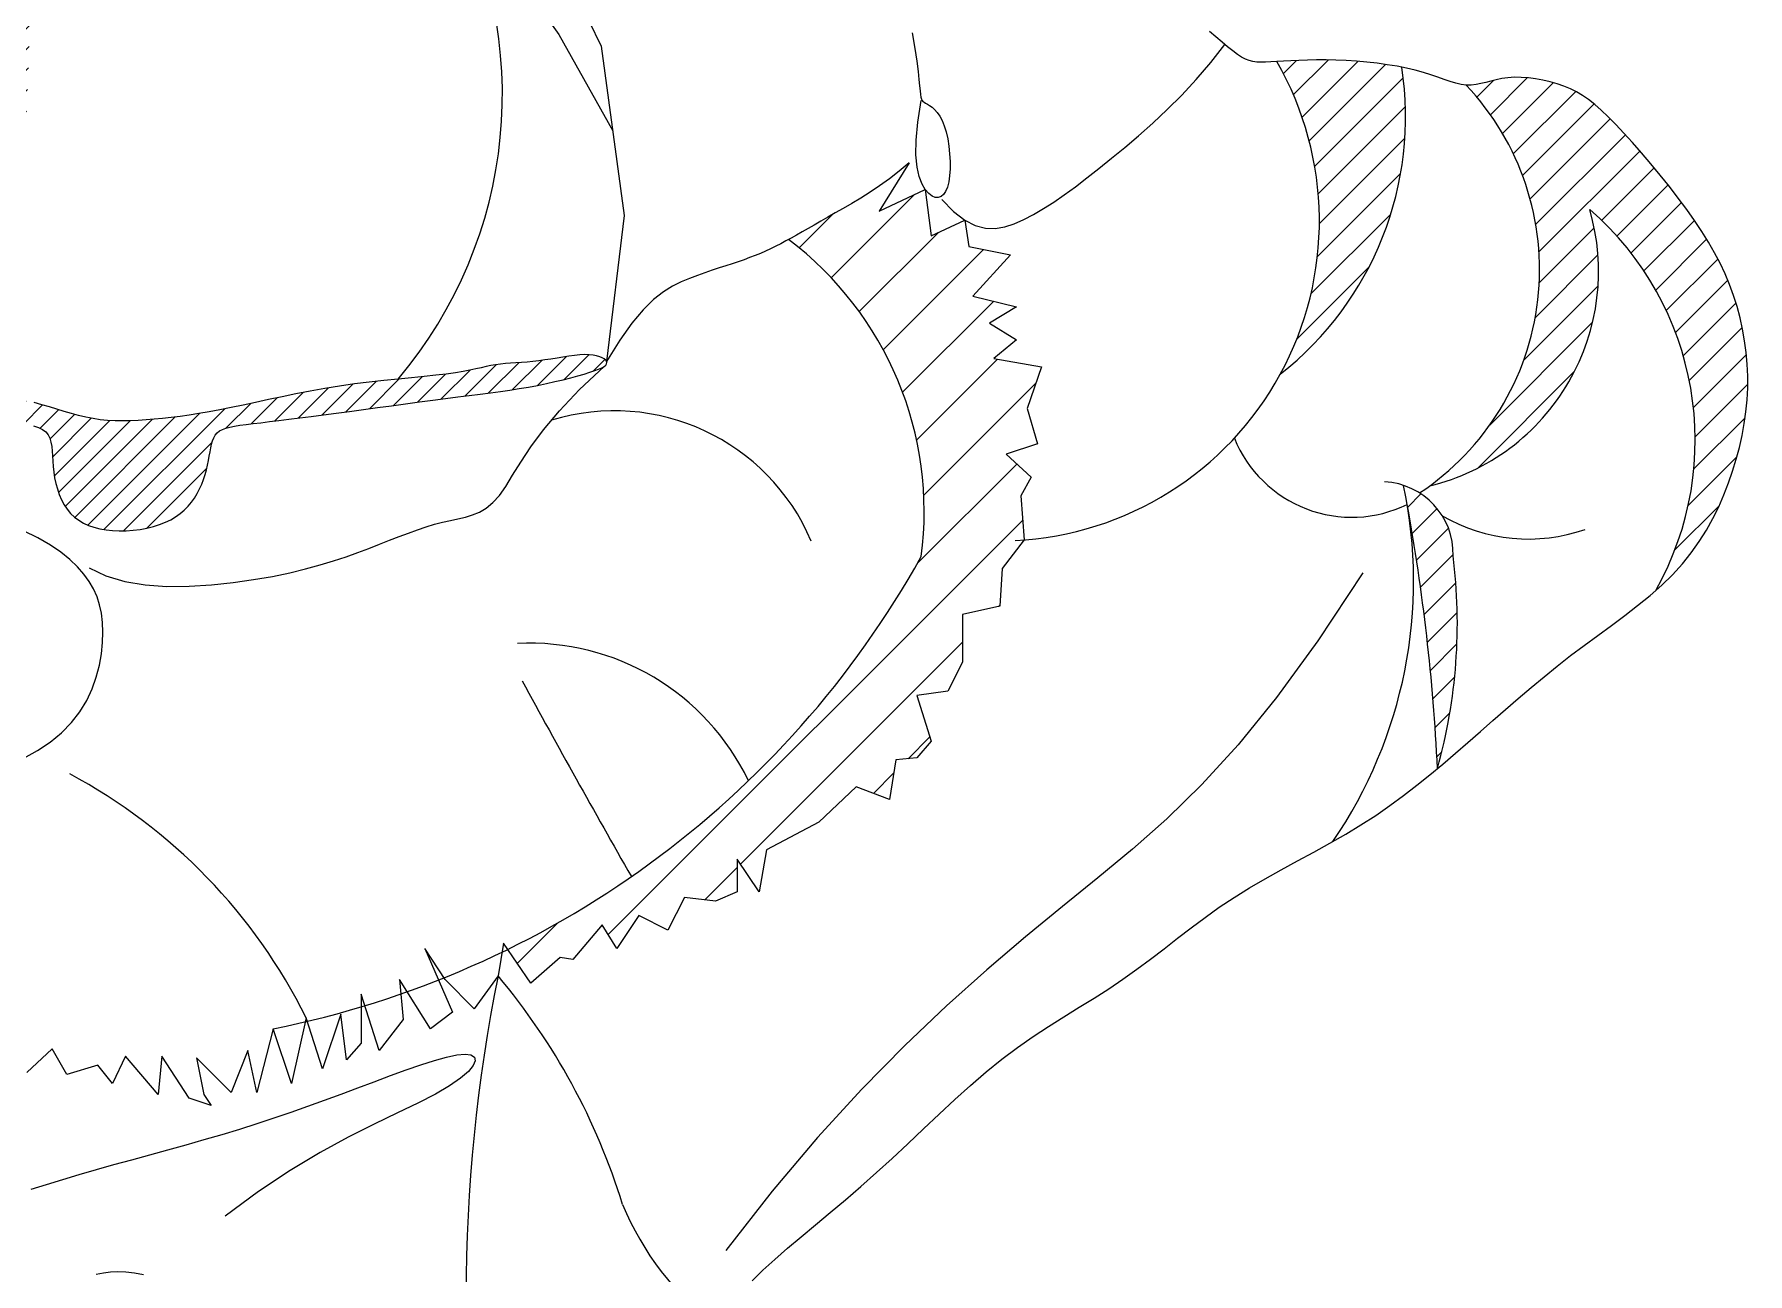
# Model space of a CAD drawing. Header units: inches. Extents: x 4.1 to 46.6, y 13.1 to 37.9.
# Drawn here: x 13.4116 to 13.5582, y 14.5843 to 14.6904 of the extents above; entities that cross this region are included whole.
import ezdxf

# ---------------------------------------------------------------- set-up
doc = ezdxf.new("R2010")
doc.units = ezdxf.units.IN
doc.header["$MEASUREMENT"] = 0
doc.layers.add('02', color=2, linetype='Continuous')
doc.layers.add('8', color=8, linetype='Continuous')
pattern_1 = [(44.99999999999999, (1.53809614157538, 14.83534044480351), (-0.001325825214724776, 0.001325825214724777), [])]

msp = doc.modelspace()

# ---------------------------------------------------------------- hatches: boundary and pattern name
at = {"layer": '8'}
h = msp.add_hatch(dxfattribs=at)
h.set_pattern_fill('ANSI31', color=256, scale=0.01, style=0)
h.set_pattern_definition([(44.99999999999999, (1.53809614157538, 14.83534044480351), (-0.0008838834764831844, 0.0008838834764831844), [])])
h.paths.add_polyline_path([(13.40976425403963, 14.66802096424093), (13.40996656943346, 14.66971923171244), (13.41015149726766, 14.67149405469994), (13.41031968201744, 14.6733525097998), (13.41047176722671, 14.6753016735793), (13.41060871937546, 14.67734594207016), (13.41073279179867, 14.67947898927835), (13.4108465607674, 14.68169180865974), (13.41095260208706, 14.68397539367018), (13.41105349179591, 14.68632073780921), (13.41115180546652, 14.68871883450359), (13.41125011936995, 14.69116067723829), (13.41135100884597, 14.69363725948373), (13.41145329390886, 14.69613346310965), (13.41154076745036, 14.69860972372866), (13.41159346610542, 14.70102036530901), (13.41159142697464, 14.70331971186264), (13.41151468622732, 14.70546208740146), (13.41134328119691, 14.7074018159083), (13.41105724828552, 14.70909322139508), (13.4106366241281, 14.71049062784462), (13.40700975693065, 14.71312568169836), (13.4080907232524, 14.71066496764709), (13.40888801849681, 14.7084474302292), (13.40944253494266, 14.7064383299194), (13.40979516510154, 14.70460292719239), (13.40998680171791, 14.70290648250833), (13.41005833660486, 14.70131425632738), (13.41005066273968, 14.69979150912426), (13.4100046721683, 14.69830350137366), (13.40995374442312, 14.69681806683824), (13.40990120665404, 14.6953133325342), (13.40984287303175, 14.6937699987366), (13.40977455772693, 14.69216876576414), (13.40969207491028, 14.69049033392097), (13.40959123898531, 14.68871540351123), (13.40946786388989, 14.68682467483908), (13.40931776379469, 14.68479884819411), (13.40913852401312, 14.68263052539718), (13.40893481326523, 14.6803599141322), (13.40871307118098, 14.67803912364346), (13.40847973762314, 14.67572026314614), (13.40824125222164, 14.6734554418554), (13.40800405483927, 14.67129676897187), (13.40777458533879, 14.66929635372529), (13.40755928311731, 14.66750630533082), (13.40736276334385, 14.66596393654348), (13.40718234311092, 14.66464737439404), (13.40701351435158, 14.66351994940945), (13.40685176923174, 14.66254499216032), (13.40669260015014, 14.66168583320271), (13.40653149903986, 14.66090580307813), (13.40636395806681, 14.66016823235717), (13.40618546962972, 14.6594364515959), (13.40599292124855, 14.65868161843267), (13.40592973706546, 14.65844161538283), (13.40594564056258, 14.65814249602139), (13.40584994879785, 14.65782058331118), (13.40571222947213, 14.65762230763088), (13.40557691319148, 14.65712048633307), (13.4053611816303, 14.65633477372925), (13.40514544983628, 14.65555935430624), (13.40493358209963, 14.65480452123032), (13.40472944201204, 14.65408056766777), (13.40453689339805, 14.65339778681394), (13.40435990764993, 14.65276464906222), (13.40420288503404, 14.65218233385989), (13.40407033338445, 14.65165019786676), (13.4039667607681, 14.65116759781543), (13.40389667501907, 14.65073389033663), (13.40386458350579, 14.65034843216293), (13.40387499476086, 14.65001057995417), (13.40393241591985, 14.64971969039928), (13.40403888681206, 14.64947533460967), (13.40418657198782, 14.64927794148847), (13.40436516799267, 14.64912815434676), (13.40456437113929, 14.6490266164665), (13.40477387797321, 14.64897397120243), (13.40498338480714, 14.64897086185104), (13.40518258795376, 14.64901793172342), (13.4053611839586, 14.64911582414519), (13.40551208894934, 14.64926646906409), (13.40564109854634, 14.64947694307651), (13.40575722865063, 14.64975560937186), (13.40586949493039, 14.65011083118319), (13.40598691282096, 14.65055097172902), (13.40611849845621, 14.65108439424242), (13.40627326703864, 14.65171946191279), (13.40646023423645, 14.65246453797321), (13.40668562547538, 14.65332498348019), (13.4069445033488, 14.65429415071143), (13.40722914044048, 14.65536238984081), (13.4075318086357, 14.65652005096948), (13.40768829457696, 14.65713876761314), (13.40782536756481, 14.65794992258182), (13.40795494224179, 14.65821396949926), (13.40816032820615, 14.65906503984755), (13.40847072405043, 14.66043306784289), (13.408768240402, 14.66185191840217), (13.409046544733, 14.66331472940968), (13.40930488569896, 14.6648257896641), (13.40954390754226, 14.66639217576179)])
h.paths.add_polyline_path([(13.39167661759305, 14.66292460120625), (13.39039977154928, 14.6632271979079), (13.38912253621268, 14.66354199061337), (13.38784504126991, 14.6638700605736), (13.38656741640764, 14.66421248903956), (13.38528858944076, 14.66457055233062), (13.38400267860155, 14.66494630702531), (13.38270260048333, 14.66534200474146), (13.38138127098094, 14.66575989709694), (13.38003160668771, 14.66620223573867), (13.37864652373131, 14.66667127229906), (13.37721893847223, 14.66716925836684), (13.37574176703814, 14.66769844561808), (13.37418452817249, 14.66826612502794), (13.37242314921926, 14.66889974511745), (13.37031015967253, 14.66963179376492), (13.36769808949205, 14.67049475883417), (13.36443946817192, 14.67152112823263), (13.3603868256719, 14.67274338983865), (13.35539269125323, 14.67419403153056), (13.34930959510851, 14.67590554118673), (13.34956487807679, 14.67469502006591), (13.34983722613427, 14.6737559816875), (13.35012824907201, 14.6730511132237), (13.35028390334222, 14.67279710757888), (13.35050213154639, 14.67247766118547), (13.35077276061523, 14.6721946349326), (13.35112946880284, 14.67196839949341), (13.35151129219915, 14.67182708278873), (13.35191984059523, 14.67173337203443), (13.35235661668005, 14.6716555298963), (13.35282269380289, 14.67158412095617), (13.35331903774525, 14.67151528530397), (13.35384661452147, 14.67144516298598), (13.3544063901459, 14.67136989407757), (13.3549993301672, 14.67128561863959), (13.35562640129822, 14.67118847674741), (13.35628856862198, 14.67107460846185), (13.35698567171815, 14.67094122604343), (13.35771304140101, 14.67078983059494), (13.35846488228302, 14.67062299538978), (13.35923539827812, 14.67044329371587), (13.36001879376593, 14.67025329884658), (13.36080927289325, 14.67005558409895), (13.36160104003969, 14.66985272271726), (13.36238829935203, 14.66964728801853), (13.36316675789888, 14.66944131718359), (13.3639381325734, 14.66923470297937), (13.36470564342338, 14.66902680210936), (13.36547251049663, 14.66881697124794), (13.36624195337529, 14.66860456708404), (13.36701719210717, 14.66838894630658), (13.3678014462744, 14.66816946560451), (13.36859793615761, 14.6679454816522), (13.36940773510608, 14.66771688723114), (13.3702233294421, 14.66748571955126), (13.37103506018641, 14.66725455188592), (13.37183326719563, 14.66702595753762), (13.37260829125765, 14.66680250979428), (13.37335047269474, 14.66658678194384), (13.37405015159632, 14.66638134727421), (13.37469766851748, 14.66618877908789), (13.37528636915843, 14.66601079289561), (13.37582161979984, 14.66584567317208), (13.37631179233315, 14.66569084661481), (13.37676525795135, 14.66554373995044), (13.37719038901153, 14.66540177986193), (13.37759555647384, 14.66526239306134), (13.37798913269538, 14.66512300624621), (13.37837948886911, 14.66498104612859), (13.37877349419753, 14.66483426106155), (13.37917200736004, 14.66468168607847), (13.37957438411425, 14.66452267785374), (13.37997998091626, 14.66435659306174), (13.38038815375651, 14.6641827883914), (13.38079825839262, 14.6640006205171), (13.38120965104784, 14.66380944612778), (13.38162168747979, 14.66360862188325), (13.38203243612546, 14.6633970755984), (13.3824348131125, 14.66317201951918), (13.38282044654946, 14.6629302370466), (13.38318096524338, 14.66266851153799), (13.38350799706998, 14.66238362637981), (13.38379317060347, 14.66207236495851), (13.38402811395238, 14.66173151063143), (13.38420445569093, 14.66135784679958), (13.38431758065011, 14.66094933626758), (13.3843778996193, 14.66050865954188), (13.38439958011034, 14.66003967654709), (13.38439678940225, 14.65954624726604), (13.38438369523968, 14.65903223159424), (13.38437446490164, 14.65850148951452), (13.38438326589997, 14.6579578809224), (13.3844242657465, 14.65740526581525), (13.38450937768678, 14.65684804019569), (13.38464149999666, 14.65629274452388), (13.38482127622004, 14.65574645539622), (13.38504935083213, 14.65521624935085), (13.38532636737685, 14.6547092029405), (13.38565297009657, 14.65423239274699), (13.38602980276804, 14.65379289533761), (13.3864575094008, 14.65339778726505), (13.38693501687843, 14.65305264400834), (13.38745438264917, 14.65275703666433), (13.38800594726811, 14.65250903528525), (13.38858005105752, 14.65230670989425), (13.3891670341068, 14.65214813052902), (13.3897572372039, 14.65203136721269), (13.39034100067104, 14.65195448996841), (13.3909086648305, 14.65191556881931), (13.39145239446546, 14.65191342436177), (13.39197165313411, 14.65194987932503), (13.39246772862273, 14.65202750702614), (13.39294190918329, 14.65214888075301), (13.39339548236924, 14.65231657379357), (13.39382973619971, 14.65253315943577), (13.3942459586938, 14.65280121101117), (13.39464543787065, 14.65312330177861), (13.39502924707952, 14.65349943175264), (13.3953976005246, 14.65391930776699), (13.39575049867156, 14.65437006330925), (13.39608794152039, 14.65483883191067), (13.39640992860544, 14.6553127471025), (13.39671646062519, 14.65577894240144), (13.39700753734681, 14.65622455130964), (13.39728315853748, 14.65663670735833), (13.39754375353689, 14.65700490292969), (13.39779146927643, 14.65732806580948), (13.39802888156149, 14.65760748266351), (13.39825856619748, 14.65784444014301), (13.39848309898983, 14.65804022491378), (13.39870505574393, 14.6581961236125), (13.39903667829233, 14.65837137870134), (13.39938150862466, 14.6584375148714), (13.39962087179768, 14.65844775047029), (13.39987388280454, 14.65842627257101), (13.40014478964034, 14.65837523747635), (13.40043784030016, 14.65829680146001), (13.40075728324476, 14.65819312082479), (13.40110736600357, 14.65806635185894), (13.40149233703735, 14.6579186508798), (13.40191391254078, 14.65775398748977), (13.40236368220533, 14.65758358456245), (13.40283070392209, 14.65742047831467), (13.40330403558212, 14.65727770493416), (13.40377273554216, 14.65716830062323), (13.40422586146045, 14.65710530158416), (13.40465247146088, 14.65710174403378), (13.40504162343453, 14.65717066415985), (13.40538145093481, 14.65732057707377), (13.4056563892332, 14.65754191355248), (13.40571222947213, 14.65762230763088), (13.40578878092813, 14.65790619896601), (13.40592973706546, 14.65844161538283), (13.40592697499554, 14.65849356139828), (13.40577746326338, 14.65885968911337), (13.40548061583425, 14.6592267888673), (13.40501994340914, 14.65958077036069), (13.40438543962549, 14.65991059995307), (13.40359303126345, 14.66021747078506), (13.40266512757401, 14.66050563259799), (13.40162413804094, 14.66077933520595), (13.40049247214804, 14.66104282839391), (13.39929253914627, 14.66130036194685), (13.39804674898508, 14.6615561856352), (13.3967775106826, 14.66181454927304), (13.39550352053951, 14.66207917452724), (13.39422862189124, 14.66235167078142), (13.39295294419165, 14.66263311924289)])
h.paths.add_polyline_path([(13.41851476304467, 14.6573375387425), (13.41787827624242, 14.65737262895439), (13.41724979276071, 14.65743436996584), (13.4166279787128, 14.65752542685826), (13.41601123664762, 14.65764702471373), (13.41539691392566, 14.65779462864615), (13.41478209434311, 14.65796226377009), (13.41416386216181, 14.65814395520013), (13.41353930094513, 14.65833372807996), (13.41290549472208, 14.65852560750958), (13.41225952728885, 14.65871361860357), (13.41159848244163, 14.65889178649107), (13.4109238796332, 14.65905002101957), (13.41025497908007, 14.65916177093917), (13.40961547688815, 14.65919636968923), (13.40902906869772, 14.65912315076733), (13.4085194506147, 14.65891144762739), (13.40811031827937, 14.65853059375243), (13.40795494224179, 14.65821396949926), (13.40784478051822, 14.65775748425679), (13.40768829457696, 14.65713876761314), (13.40870773027885, 14.65714524529634), (13.40959208136658, 14.65712866635753), (13.41035073650303, 14.65708623298727), (13.41099308504957, 14.6570151474198), (13.41152851590189, 14.65691261184569), (13.41196641749005, 14.6567758284555), (13.41231617917541, 14.65660199946891), (13.41258718938801, 14.65638832709104), (13.4127891625208, 14.65613303504236), (13.41293311146322, 14.65583843314838), (13.4130303741363, 14.65550785272083), (13.41309228869389, 14.65514462510058), (13.41313019328985, 14.65475208162846), (13.41315542584519, 14.65433355364533), (13.41317932451378, 14.65389237246294), (13.41321322721663, 14.65343186942212), (13.41326691610041, 14.65295598662218), (13.41334394788603, 14.65247110913791), (13.41344632375288, 14.65198423281712), (13.41357604394901, 14.6515023534785), (13.41373510988663, 14.65103246698439), (13.41392552227947, 14.65058156918261), (13.41414928184125, 14.65015665587729), (13.41440838951851, 14.64976472293077), (13.41470434567194, 14.64941148917299), (13.41503665041412, 14.64909756531873), (13.4154043032718, 14.64882228510854), (13.41580630353886, 14.64858498223933), (13.41624165120768, 14.64838499045166), (13.41670934557217, 14.648221643457), (13.41720838639188, 14.64809427496678), (13.41773777296069, 14.64800221870704), (13.41829528244446, 14.64794480840377), (13.41887380070287, 14.64792137781209), (13.41946499076906, 14.647931260658), (13.420060515909, 14.64797379068208), (13.42065203938867, 14.64804830165398), (13.42123122447404, 14.64815412729971), (13.42178973443109, 14.64829060137439), (13.42231923229295, 14.64845705761858), (13.42281293733279, 14.64865271874172), (13.42327029424953, 14.6488763632124), (13.42369230305079, 14.64912665849718), (13.42407996420982, 14.64940227203354), (13.42443427819993, 14.6497018712735), (13.42475624549436, 14.65002412365451), (13.42504686633359, 14.65036769661404), (13.42530714119087, 14.65073125760413), (13.4255382370134, 14.651112974364), (13.42574198850664, 14.65150901586916), (13.42592039568584, 14.65191505138231), (13.42607546019602, 14.65232675016617), (13.42620918228525, 14.65273978149802), (13.42632356313291, 14.65314981462601), (13.42642060345273, 14.65355251882741), (13.42650230395842, 14.65394356336495), (13.42657144394937, 14.65431895065288), (13.42663391450654, 14.65467601558069), (13.42669638506371, 14.65501242618942), (13.42676552528749, 14.65532585052009), (13.42684800414602, 14.65561395662829), (13.42695049130592, 14.65587441252595), (13.42707965643379, 14.65610488628321), (13.42724216849777, 14.65630304591199), (13.42744425245795, 14.65646783648575), (13.42769035491395, 14.65660331113489), (13.42798447706039, 14.65671480006589), (13.42833062079038, 14.65680763342701), (13.42873278776418, 14.65688714138108), (13.42919497987489, 14.65695865410547), (13.42972119831714, 14.65702750177755), (13.43031544521685, 14.65709901456015), (13.43098061046797, 14.65717768978087), (13.43171513806331, 14.65726469342647), (13.4325163597637, 14.6573603585903), (13.43338160826127, 14.65746501843845), (13.43430821554969, 14.65757900609336), (13.43529351385544, 14.65770265466293), (13.43633483540501, 14.6578362972987), (13.43742951242487, 14.65798026712313), (13.43857293207432, 14.65813434204486), (13.43975269984688, 14.65829607907384), (13.44095447686735, 14.65846247996254), (13.44216392379488, 14.65863054652167), (13.44336670128862, 14.65879728051826), (13.44454847000773, 14.65895968371936), (13.44569489084418, 14.65911475793567), (13.44679162422429, 14.65925950493423), (13.44782788799378, 14.65939198140862), (13.44880712827901, 14.65951446381681), (13.44973634769443, 14.65963028349964), (13.45062254932012, 14.65974277181252), (13.45147273600335, 14.6598552601254), (13.45229391059141, 14.65997107980823), (13.45309307616438, 14.66009356220187), (13.45387723556954, 14.66022603869081), (13.45465081840987, 14.66037076259548), (13.45540796247545, 14.66052567519822), (13.45614023231204, 14.66068763974639), (13.45683919223259, 14.66085351951645), (13.45749640701573, 14.66102017775578), (13.45810344097438, 14.66118447771172), (13.45865185842152, 14.66134328264619), (13.45913322436857, 14.66149345582111), (13.45954105844024, 14.66163267461983), (13.45987670243952, 14.66176187302793), (13.46014345394681, 14.66188279913789), (13.4603446103097, 14.66199720105672), (13.4604834684101, 14.66210682689146), (13.46056332606125, 14.66221342473458), (13.46058748037788, 14.66231874270764), (13.46055922894041, 14.66242452891769), (13.46048154755729, 14.66253156008773), (13.46035612890731, 14.66263672756489), (13.46018434413011, 14.66273595129772), (13.4599675645982, 14.66282515123479), (13.45970716145123, 14.66290024735375), (13.4594045060617, 14.66295715961772), (13.45906096956926, 14.66299180797526), (13.45867792357924, 14.66300011238949), (13.4582575271302, 14.66297963980927), (13.45780509365025, 14.66293454503924), (13.45732672423358, 14.66287062989889), (13.45682851974155, 14.66279369617863), (13.456316581734, 14.66270954568339), (13.45579701130512, 14.66262398023267), (13.45527590978193, 14.66254280160232), (13.45475937802578, 14.66247181161183), (13.45425261188532, 14.66241517881739), (13.45375718389872, 14.66237053883836), (13.45327376089293, 14.66233389407447), (13.45280300992775, 14.66230124691086), (13.45234559806298, 14.66226859971815), (13.45190219189274, 14.66223195488149), (13.45147345847684, 14.66218731480061), (13.45106006464223, 14.66213068186065), (13.45065967626172, 14.66205916888888), (13.45025795399445, 14.66197433051005), (13.44983755731258, 14.66187883183469), (13.44938114568825, 14.66177533790054), (13.44887137836079, 14.66166651381812), (13.44829091503519, 14.66155502463974), (13.44762241495076, 14.66144353547591), (13.44684853757965, 14.6613347113935), (13.44595766746673, 14.66123010701725), (13.44496108642082, 14.66112683517443), (13.44387580178912, 14.66102089827931), (13.442718820686, 14.66090829870248), (13.44150715045865, 14.66078503881457), (13.44025779775578, 14.66064712101528), (13.43898776969175, 14.66049054770432), (13.43771407361376, 14.66031132123775), (13.43645177133615, 14.66010716521581), (13.43520814347315, 14.65988268799723), (13.43398852557178, 14.65964421912671), (13.43279825317907, 14.6593980881635), (13.43164266207489, 14.65915062466687), (13.43052708757344, 14.65890815818151), (13.42945686522174, 14.65867701826668), (13.42843733056682, 14.65846353445253), (13.42747209620896, 14.65827270379399), (13.42655788319419, 14.65810419313951), (13.42568968915614, 14.65795633681867), (13.4248625121941, 14.65782746916105), (13.4240713501745, 14.65771592451077), (13.42331120096381, 14.65762003718286), (13.4225770626613, 14.65753814150688), (13.42186393290061, 14.65746857182697), (13.42116742119427, 14.6574103842477), (13.42048558224226, 14.65736552207548), (13.41981708215783, 14.65733665037718), (13.41916058705422, 14.6573264342342)])
h = msp.add_hatch(dxfattribs=at)
h.set_pattern_fill('ANSI31', color=256, scale=0.015, style=0)
h.set_pattern_definition(pattern_1)
h.paths.add_polyline_path([(13.51818555224921, 14.66132142270093, 0.2705934867543279), (13.5285799357039, 14.68760037128689), (13.52817939412083, 14.68767899073012), (13.52733979843791, 14.68781615660285), (13.52647257460515, 14.6879332494764), (13.525588606291, 14.68803026930712), (13.52469877739671, 14.68810721610956), (13.52381397182356, 14.68816408985461), (13.52294507370564, 14.68820089051318), (13.52210198998685, 14.68821817568554), (13.52129072071287, 14.68821873325672), (13.52051628943767, 14.6882059087848), (13.51978371924955, 14.68818304776963), (13.51909803346965, 14.68815349571108), (13.51846425588477, 14.68812059815267), (13.51788740911755, 14.68808770059426, -0.2610964539663646)])
h = msp.add_hatch(dxfattribs=at)
h.set_pattern_fill('ANSI31', color=256, scale=0.015, style=0)
h.set_pattern_definition(pattern_1)
h.paths.add_polyline_path([(13.47108585437994, 14.5765796529204), (13.47064094668488, 14.57675092983576), (13.47025010296377, 14.57695612097908), (13.46992539967644, 14.57720145822262), (13.46967772095698, 14.57749363255155), (13.46951795093949, 14.57783933496561), (13.46945697305958, 14.5782452564645), (13.46950567145134, 14.57871808803342), (13.46967255817029, 14.57926242973648), (13.46995665579337, 14.57987451790999, -0.02762192384500177), (13.46786939217012, 14.58163062959378, 0.3215565137858085), (13.45234931404005, 14.53818811789555, -0.1767596069113847)])
h.paths.add_polyline_path([(13.53163418270881, 14.62759004180137, 0.09913499089529595), (13.53297231280479, 14.64578705766056, 0.331359966506981), (13.5287323007756, 14.65180804550349, -0.01052489974616265), (13.52904175924371, 14.65017513803199, -0.03299922652451448)])
h.paths.add_polyline_path([(13.54465808746639, 14.67542318362851, -0.3563317122230959), (13.55031166951406, 14.6428292057872), (13.55081121254946, 14.64326753684603), (13.5517366233212, 14.6441651083342), (13.55257817222039, 14.64508791051506), (13.55333851025674, 14.64603413122407), (13.5540234982432, 14.64700042496137), (13.55463899652707, 14.64798344622708), (13.55519086592133, 14.64897984950679), (13.5556849670061, 14.64998628930065), (13.55612716036151, 14.65099942009423), (13.55652330610204, 14.65201589640222), (13.55687814931619, 14.65303293029595), (13.55719196823659, 14.65404996418969), (13.55746392630274, 14.65506699808342), (13.55769318578999, 14.6560840319626), (13.55787890967216, 14.65710106585633), (13.55802026092309, 14.65811809975006), (13.55811640205096, 14.65913513364379), (13.55816649579677, 14.66015216752297), (13.55816998406547, 14.66116878322376), (13.55812742518495, 14.66218288979602), (13.55803965618136, 14.6631919781112), (13.55790751431371, 14.66419353902623), (13.55773183684099, 14.66518506341257), (13.55751346102218, 14.66616404215623), (13.55725322411629, 14.66712796609957), (13.55695196338232, 14.66807432612862), (13.55661009721692, 14.6690020070719), (13.55622636996443, 14.66991546961529), (13.55579910710688, 14.6708205683581), (13.55532663412626, 14.67172315797237), (13.55480727673742, 14.6726290930865), (13.5542393606552, 14.6735442283289), (13.55362121089595, 14.67447441832795), (13.55295115340735, 14.67542551772661), (13.55223016468111, 14.67639989626062), (13.55146982664476, 14.67738598406598), (13.55068437200273, 14.67836872635693), (13.54988803322661, 14.67933306839135), (13.54909504348646, 14.68026395536893), (13.54831963525388, 14.68114633253302), (13.54757604169893, 14.68196514509785), (13.54687849529321, 14.68270533832132), (13.54623690321344, 14.68335576050325), (13.54564387005988, 14.68392087231499), (13.54508767490509, 14.68440903751346), (13.54455659635599, 14.68482861984106), (13.54403891325231, 14.68518798308381), (13.54352290489945, 14.685495490955), (13.54299684967148, 14.6857595072552), (13.54244902664098, 14.68598839571226), (13.54187120314921, 14.68618884734045), (13.54126910007793, 14.68636086215432), (13.54065192727606, 14.68650276738211), (13.54002889366123, 14.68661289029572), (13.53940920908238, 14.68668955813795), (13.53880208268995, 14.68673109816612), (13.5382167243329, 14.6867358376376), (13.53766234292883, 14.68670210380973), (13.53714549708414, 14.68663059364647), (13.53666214020225, 14.68653148306933), (13.53620557444404, 14.68641731772098), (13.53576910197037, 14.68630064322955), (13.53534602494213, 14.6861940052377), (13.53492964598584, 14.68610994940267), (13.53451326702955, 14.68606102133802), (13.53409019000131, 14.686059766701, -0.4512202891333476), (13.53097285404104, 14.65176951329798, 0.4275342604392897)])
h = msp.add_hatch(dxfattribs=at)
h.set_pattern_fill('ANSI31', color=256, scale=0.03, style=0)
h.set_pattern_definition([(44.99999999999999, (1.53809614157538, 14.83534044480351), (-0.002651650429449553, 0.002651650429449554), [])])
h.paths.add_polyline_path([(13.4874674855196, 14.64571440754392, -0.1528024465470869), (13.45210707075196, 14.61210658769872), (13.45408245180036, 14.60921229166437), (13.45658262613463, 14.61139773291237), (13.45767645239133, 14.61124162977379), (13.46017663161504, 14.61420758399348), (13.46142671866576, 14.61217824589861), (13.46330184935826, 14.61498809970093), (13.46580202858198, 14.61373927729895), (13.46720837665956, 14.61654912838006), (13.46986481178786, 14.61623692482411), (13.47173994248035, 14.61701743781035), (13.47173994248035, 14.61982729161267), (13.47361507806229, 14.61701743781035), (13.47424012147124, 14.62060780732012), (13.47871042186628, 14.62297781823603), (13.48191646327498, 14.62600268480768), (13.48476627938683, 14.62493508612264), (13.48530061709928, 14.62831581710364), (13.48708175266395, 14.62849375202953), (13.48832854585956, 14.62991721784514), (13.48708175266395, 14.63383174817594), (13.48975345636021, 14.63418761530651), (13.49100024932298, 14.63667868252836), (13.49100024932298, 14.64077114778505), (13.49420629049885, 14.64148287933952), (13.49438440314728, 14.64468568082251), (13.49628106462072, 14.64714366605498), (13.49598742140691, 14.65091334344928), (13.49687798930566, 14.65251474419077), (13.49474062844413, 14.65447200935617), (13.49741233190755, 14.65536167583653), (13.4965217640088, 14.65838654239363), (13.49776855720441, 14.66194520831508), (13.49367194789696, 14.662656939855), (13.49563119634288, 14.66425834059649), (13.49331572283293, 14.66568180642665), (13.49563119634288, 14.66710527224226), (13.49189081722173, 14.66799493872262), (13.49509685374099, 14.67155360462951), (13.49153458703543, 14.67226533890519), (13.49119467455196, 14.6745157055457), (13.48832854585956, 14.673155005371), (13.48782179694857, 14.67712976027272), (13.48387571148808, 14.67529020274108), (13.48644876973006, 14.67942905407566), (13.48559525869089, 14.678704845971), (13.48474768180634, 14.67804584636636), (13.48391197276536, 14.67744612721893), (13.48309406548972, 14.67689976047135), (13.48229989436689, 14.67640081805169), (13.48153539331864, 14.67594337191716), (13.48080649649958, 14.67552149401039), (13.48011913783151, 14.67512925625946), (13.47947743841681, 14.67476147163419), (13.47887826621766, 14.67441591708215), (13.47831667614403, 14.67409111063629), (13.47778772333871, 14.67378557024225), (13.47728646271165, 14.67349781390388), (13.47680794917281, 14.67322635962504), (13.47634723763215, 14.67296972536591), (13.47612331043231, 14.67284807724812, -0.2705773854524307)])

# ---------------------------------------------------------------- linework, layer by layer
at = {"layer": '02'}
for points in [[(13.42019836841385, 14.72267775069216), (13.42448466507952, 14.71806640817252), (13.42943039400737, 14.71641949797507), (13.43899213340367, 14.71345506291712), (13.44657558602515, 14.7081849552242), (13.45481846601936, 14.70027979232421), (13.46009390851717, 14.68941019436628), (13.46207220018144, 14.67491739616256), (13.46055922894041, 14.66242452891769)], [(13.34930959510851, 14.67590554118673), (13.34897988130572, 14.68315193892798), (13.35227703237209, 14.69237462942423), (13.3552444698685, 14.69764473711715), (13.35557418343845, 14.70423237242088), (13.36117934439565, 14.71114939028215), (13.3657953548641, 14.71477259051338), (13.37205994342688, 14.71806640817252), (13.38195140128258, 14.7183957880234), (13.39250229116763, 14.71477259051338), (13.40074517116184, 14.71444320794129), (13.40338288996603, 14.71576073553755), (13.4106366241281, 14.71049062784462), (13.41723093091744, 14.71213753530632), (13.42151722781594, 14.71147877286879), (13.4251440973417, 14.71378444550377), (13.42976010781015, 14.71378444550377), (13.44064071126516, 14.70851433508964), (13.44690529982793, 14.7035736099688), (13.45086188292365, 14.69830350227588), (13.45646704388085, 14.69039833937589), (13.4610830543493, 14.68216379527169)], [(13.47301810238744, 14.58374624368028), (13.4739351410349, 14.58464186343648), (13.47494455314475, 14.5855656412505), (13.47603601314361, 14.58651869225017), (13.47719779963839, 14.58750352559312), (13.47841819193448, 14.5885226503788), (13.47968546887162, 14.58957857575027), (13.48098790905672, 14.59067381083608), (13.48231379132952, 14.59181086475022), (13.48365139476257, 14.59299224663576), (13.48499095187756, 14.59421725948508), (13.48633050875972, 14.59547238187682), (13.48767006587471, 14.59674088629712), (13.4890096229897, 14.598006045203), (13.49034918010469, 14.59925113105149), (13.49168873721968, 14.60045941632874), (13.49302829456749, 14.60161417349176), (13.49436785168248, 14.60269867499759), (13.49570671146969, 14.60370149038957), (13.49704138496193, 14.60463237736716), (13.49836768632989, 14.60550639074521), (13.49968142951141, 14.60633858530949), (13.50097842821154, 14.60714401581666), (13.50225449613529, 14.60793773709614), (13.50350544745336, 14.60873480389003), (13.50472709610361, 14.60955027102776), (13.50591776710237, 14.61039529016583), (13.50708583327244, 14.61126540063291), (13.50824217828225, 14.61215223867206), (13.50939768580022, 14.61304744046814), (13.51056324019331, 14.61394264227878), (13.51174972512993, 14.61482948031793), (13.51296802451137, 14.615699590785), (13.51422902200605, 14.61654460992307), (13.51553955561715, 14.61735882249653), (13.51689027556452, 14.61814710734055), (13.51826778686839, 14.61891699188439), (13.51965869385052, 14.61967600351366), (13.52104960059981, 14.62043166962852), (13.52242711190368, 14.62119151761457), (13.52377783208388, 14.62196307488651), (13.52508836546215, 14.62275386884452), (13.52634866562906, 14.62356975413153), (13.52756208115491, 14.62440989434711), (13.52873530987884, 14.62527178037729), (13.5298750498728, 14.62615290307898), (13.53098799851026, 14.62705075330908), (13.53208085386316, 14.62796282193907), (13.53316031377065, 14.62888659982585), (13.53423307583901, 14.62981957784089), (13.53530514011393, 14.63075910744832), (13.53637971616584, 14.63170198254105), (13.53745931553888, 14.63264485761923), (13.53854644977721, 14.63358438719755), (13.53964363089065, 14.63451722577614), (13.54075337042335, 14.63544002782604), (13.54187817991945, 14.63634944787649), (13.54302057092312, 14.63724214041307), (13.54418040420163, 14.63811629331488), (13.54534693555209, 14.63897622783137), (13.5465067688306, 14.63982779860547), (13.54764650882456, 14.64067686025104), (13.54875275985572, 14.64152926742557), (13.54981212624583, 14.64239087474292), (13.55081121254946, 14.64326753684603), (13.5517366233212, 14.6441651083342), (13.55257817222039, 14.64508791051506), (13.55333851025674, 14.64603413122407), (13.5540234982432, 14.64700042496137), (13.55463899652707, 14.64798344622708), (13.55519086592133, 14.64897984950679), (13.5556849670061, 14.64998628930065), (13.55612716036151, 14.65099942009423), (13.55652330610204, 14.65201589640222), (13.55687814931619, 14.65303293029595), (13.55719196823659, 14.65404996418969), (13.55746392630274, 14.65506699808342), (13.55769318578999, 14.6560840319626), (13.55787890967216, 14.65710106585633), (13.55802026092309, 14.65811809975006), (13.55811640205096, 14.65913513364379), (13.55816649579677, 14.66015216752297), (13.55816998406547, 14.66116878322376), (13.55812742518495, 14.66218288979602), (13.55803965618136, 14.6631919781112), (13.55790751431371, 14.66419353902623), (13.55773183684099, 14.66518506341257), (13.55751346102218, 14.66616404215623), (13.55725322411629, 14.66712796609957), (13.55695196338232, 14.66807432612862), (13.55661009721692, 14.6690020070719), (13.55622636996443, 14.66991546961529), (13.55579910710688, 14.6708205683581), (13.55532663412626, 14.67172315797237), (13.55480727673742, 14.6726290930865), (13.5542393606552, 14.6735442283289), (13.55362121089595, 14.67447441832795), (13.55295115340735, 14.67542551772661), (13.55223016468111, 14.67639989626062), (13.55146982664476, 14.67738598406598), (13.55068437200273, 14.67836872635693), (13.54988803322661, 14.67933306839135), (13.54909504348646, 14.68026395536893), (13.54831963525388, 14.68114633253302), (13.54757604169893, 14.68196514509785), (13.54687849529321, 14.68270533832132), (13.54623690321344, 14.68335576050325), (13.54564387005988, 14.68392087231499), (13.54508767490509, 14.68440903751346), (13.54455659635599, 14.68482861984106), (13.54403891325231, 14.68518798308381), (13.54352290489945, 14.685495490955), (13.54299684967148, 14.6857595072552), (13.54244902664098, 14.68598839571226), (13.54187120314921, 14.68618884734045), (13.54126910007793, 14.68636086215432), (13.54065192727606, 14.68650276738211), (13.54002889366123, 14.68661289029572), (13.53940920908238, 14.68668955813795), (13.53880208268995, 14.68673109816612), (13.5382167243329, 14.6867358376376), (13.53766234292883, 14.68670210380973), (13.53714549708414, 14.68663059364647), (13.53666214020225, 14.68653148306933), (13.53620557444404, 14.68641731772098), (13.53576910197037, 14.68630064322955), (13.53534602494213, 14.6861940052377), (13.53492964598584, 14.68610994940267), (13.53451326702955, 14.68606102133802), (13.53409019000131, 14.686059766701), (13.53365385722603, 14.68611496744146), (13.5331982684252, 14.68622035072352), (13.53271756278585, 14.68636588006214), (13.53220587996069, 14.68654151895774), (13.53165735913674, 14.68673723091073), (13.53106613996673, 14.6869429793924), (13.5304263618705, 14.68714872793229), (13.52973216426793, 14.68734443998713), (13.52898047728698, 14.68752175184366), (13.52817939412083, 14.68767899073012), (13.52733979843791, 14.68781615660285), (13.52647257460515, 14.6879332494764), (13.525588606291, 14.68803026930712), (13.52469877739671, 14.68810721610956), (13.52381397182356, 14.68816408985461), (13.52294507370564, 14.68820089051318), (13.52210198998685, 14.68821817568554), (13.52129072071287, 14.68821873325672), (13.52051628943767, 14.6882059087848), (13.51978371924955, 14.68818304776963), (13.51909803346965, 14.68815349571108), (13.51846425588477, 14.68812059815267), (13.51788740911755, 14.68808770059426), (13.51737251695479, 14.68805814853571), (13.5169215328456, 14.68803598449907), (13.51652413098375, 14.68802803887687), (13.51616691592383, 14.68804183905471), (13.51583649175475, 14.68808491243275), (13.51551946326393, 14.68816478639659), (13.5152024347731, 14.68828898831729), (13.51487201060402, 14.68846504560955), (13.51451479507844, 14.68870048562988), (13.51411948613125, 14.68899976909328), (13.51368315312314, 14.68935508977032), (13.51320495879511, 14.6897555747901), (13.51268406612101, 14.69019035126715), (13.51211963807467, 14.69064854625779)], [(13.48668884513202, 14.69054579490788), (13.48691678120989, 14.68920259637983), (13.487082859308, 14.68810993228275), (13.48719957684401, 14.68723480914653), (13.48727943146835, 14.68654423353022), (13.48733492059867, 14.68600521196371), (13.48737744758139, 14.68558736821163), (13.48741404064234, 14.68527079497747), (13.48745063393611, 14.68503820215577), (13.48749316091883, 14.68487229967016), (13.48754755621079, 14.68475579742975), (13.48761975350092, 14.68467140537271), (13.48771568694386, 14.6846018333936), (13.48784129046138, 14.68452979140151), (13.48800019062358, 14.6844395536655), (13.48818678273122, 14.68432165180733), (13.48839315496619, 14.68416818176505), (13.48861139527756, 14.68397123953494), (13.48883359138156, 14.68372292104053), (13.48905183169293, 14.68341532226353), (13.4892582039279, 14.68304053914202), (13.48944479603554, 14.68259066767226), (13.48960476745154, 14.68206257913429), (13.48973556309241, 14.68147224629232), (13.48983569982695, 14.68084041723799), (13.48990369359265, 14.68018784009204), (13.48993806149113, 14.67953526293153), (13.4899373196927, 14.67890343389175), (13.4898999846005, 14.67831310104978), (13.48982457285049, 14.67778501251181), (13.48971046651016, 14.67733699354452), (13.48956050844166, 14.67697517799846), (13.48937840810279, 14.67670277689925), (13.48916787355441, 14.67652300125795), (13.48893261402148, 14.67643906210018), (13.48867633826333, 14.67645417043699), (13.48840275480646, 14.676571537294), (13.48811557264301, 14.67679437366772), (13.48782179694857, 14.67712976027272), (13.48754162019353, 14.67760025652118), (13.48729853103171, 14.67823229149966), (13.48711601858261, 14.67905229430929), (13.48701757173288, 14.68008669403665), (13.48702667913633, 14.68136191976831), (13.48716682991247, 14.68290440061995), (13.4874615127151, 14.68474056566359)], [(13.48923380723457, 14.67626743732129), (13.49024440538372, 14.67524225927358), (13.49119467455196, 14.6745157055457), (13.49209549351829, 14.67405443102055), (13.49295774129453, 14.6738250905228), (13.49379229712534, 14.67379433894988), (13.49461003978971, 14.67392883112646), (13.49542184829946, 14.67419522192089), (13.49623860189925, 14.67456016618693), (13.49707019053633, 14.67499575281275), (13.49792254813249, 14.67549580675135), (13.49880061977777, 14.67605958700463), (13.49970935079503, 14.67668635254543), (13.50065368557583, 14.67737536234657), (13.50163856990869, 14.67812587542452), (13.50266894818517, 14.67893715075209), (13.50374976572814, 14.67980844730213), (13.50488330846886, 14.68074040039668), (13.50606122593629, 14.68173915053652), (13.50727250826779, 14.68281221457167), (13.50850614583354, 14.68396710932305), (13.50975112900372, 14.68521135164068), (13.51099644814852, 14.68655245834546), (13.51223109363812, 14.68799794628743), (13.51344405584271, 14.68955533228749)], [(13.48644876973006, 14.67942905407566), (13.48387571148808, 14.67529020274108), (13.48782179694857, 14.67712976027272), (13.48832854585956, 14.673155005371), (13.49119467455196, 14.6745157055457), (13.49153458703543, 14.67226533890519), (13.49509685374099, 14.67155360462951), (13.49189081722173, 14.66799493872262), (13.49563119634288, 14.66710527224226), (13.49331572283293, 14.66568180642665), (13.49563119634288, 14.66425834059649), (13.49367194789696, 14.662656939855), (13.49776855720441, 14.66194520831508), (13.4965217640088, 14.65838654239363), (13.49741233190755, 14.65536167583653), (13.49474062844413, 14.65447200935617), (13.49687798930566, 14.65251474419077), (13.49598742140691, 14.65091334344928), (13.49628106462072, 14.64714366605498), (13.49438440314728, 14.64468568082251), (13.49420629049885, 14.64148287933952), (13.49100024932298, 14.64077114778505), (13.49100024932298, 14.63667868252836), (13.48975345636021, 14.63418761530651), (13.48708175266395, 14.63383174817594), (13.48832854585956, 14.62991721784514), (13.48708175266395, 14.62849375202953), (13.48530061709928, 14.62831581710364), (13.48476627938683, 14.62493508612264), (13.48191646327498, 14.62600268480768), (13.47871042186628, 14.62297781823603), (13.47424012147124, 14.62060780732012), (13.47361507806229, 14.61701743781035), (13.47173994248035, 14.61982729161267), (13.47173994248035, 14.61701743781035), (13.46986481178786, 14.61623692482411), (13.46720837665956, 14.61654912838006), (13.46580202858198, 14.61373927729895), (13.46330184935826, 14.61498809970093), (13.46142671866576, 14.61217824589861), (13.46017663161504, 14.61420758399348), (13.45767645239133, 14.61124162977379), (13.45658262613463, 14.61139773291237), (13.45408245180036, 14.60921229166437), (13.45173853849295, 14.61264655531435), (13.45126975587803, 14.60983670151203), (13.44923835950206, 14.60702685041636), (13.44673818516779, 14.60952449795608), (13.44501931526932, 14.61217824589861), (13.44736322857673, 14.60671464413921), (13.44548809788424, 14.60530971587744), (13.44283166275594, 14.60952449795608), (13.44314418457682, 14.60609023158489), (13.44111278820085, 14.6034364809066), (13.43955017932925, 14.60827567281834), (13.43955017932925, 14.60406089347547), (13.43830009204569, 14.60265596793491), (13.43783130943078, 14.60655854100063), (13.43626870055917, 14.60187545222746), (13.43486235248159, 14.60624633472347), (13.43361226054142, 14.60062662710428), (13.43204965143698, 14.60530971587744), (13.43064330359223, 14.59984611413259), (13.4298619989236, 14.6034364809066), (13.42845565107885, 14.59984611413259), (13.42548668924022, 14.60281206835228), (13.42611173288199, 14.59969001097946), (13.42673678118038, 14.59875339213344), (13.42486164559844, 14.5993778047023), (13.42251773229103, 14.60296817149086), (13.42220521047014, 14.59969001097946), (13.41939251431498, 14.60296817149086), (13.41829868340167, 14.60062662710428), (13.41704859611812, 14.60218765850462), (13.41439216098982, 14.60140714281173), (13.41314207370627, 14.60359258404518), (13.41095442119288, 14.60156324595031)], [(13.48644876973006, 14.67942905407566), (13.48559525869089, 14.678704845971), (13.48474768180634, 14.67804584636636), (13.48391197276536, 14.67744612721893), (13.48309406548972, 14.67689976047135), (13.48229989436689, 14.67640081805169), (13.48153539331864, 14.67594337191716), (13.48080649649958, 14.67552149401039), (13.48011913783151, 14.67512925625946), (13.47947743841681, 14.67476147163419), (13.47887826621766, 14.6744159170967), (13.47831667614403, 14.67409111063629), (13.47778772333871, 14.67378557024225), (13.47728646271165, 14.67349781390388), (13.47680794917281, 14.67322635962504), (13.47634723763215, 14.67296972536591), (13.47589938323247, 14.67272642914489), (13.47545968814987, 14.67249507125692), (13.47502444362502, 14.67227458137953), (13.47459018793191, 14.67206397153953), (13.4741534598102, 14.67186225373465), (13.4737107977667, 14.67166843994804), (13.47325874007541, 14.67148154220653), (13.47279382524314, 14.67130057250782), (13.47231259200956, 14.67112454287875), (13.47181194978069, 14.67095197129405), (13.47129029109377, 14.67077939975301), (13.47074637961808, 14.67060287621738), (13.47017897948857, 14.67041844867802), (13.46958685414168, 14.67022216511126), (13.46896876747954, 14.67001007347884), (13.46832348293859, 14.66977822177163), (13.46764976442094, 14.66952265798048), (13.46694534299198, 14.66923215320734), (13.46620381790447, 14.6688663712894), (13.46541775580729, 14.66837769914585), (13.46457972381498, 14.66771852376863), (13.46368228834356, 14.66684123209146), (13.46271801627475, 14.66569821109173), (13.46167947425741, 14.66424184771771), (13.46055922894041, 14.66242452891769)], [(13.41152851590189, 14.65691261184569), (13.41196641749005, 14.6567758284555), (13.41231617917541, 14.65660199946891), (13.41258718938801, 14.65638832709104), (13.4127891625208, 14.65613303504236), (13.41293311146322, 14.65583843314838), (13.4130303741363, 14.65550785272083), (13.41309228869389, 14.65514462510058), (13.41313019328985, 14.65475208162846), (13.41315542584519, 14.65433355364533), (13.41317932451378, 14.65389237246294), (13.41321322721663, 14.65343186942212), (13.41326691610041, 14.65295598662218), (13.41334394788603, 14.65247110913791), (13.41344632375288, 14.65198423281712), (13.41357604394901, 14.6515023534785), (13.41373510988663, 14.65103246698439), (13.41392552227947, 14.65058156918261), (13.41414928184125, 14.65015665587729), (13.41440838951851, 14.64976472293077), (13.41470434567194, 14.64941148917299), (13.41503665041412, 14.64909756531873), (13.4154043032718, 14.64882228510854), (13.41580630353886, 14.64858498223933), (13.41624165120768, 14.64838499045166), (13.41670934557217, 14.648221643457), (13.41720838639188, 14.64809427496678), (13.41773777296069, 14.64800221870704), (13.41829528244446, 14.64794480840377), (13.41887380070287, 14.64792137781209), (13.41946499076906, 14.647931260658), (13.420060515909, 14.64797379068208), (13.42065203938867, 14.64804830165398), (13.42123122447404, 14.64815412729971), (13.42178973443109, 14.64829060137439), (13.42231923229295, 14.64845705761858), (13.42281293733279, 14.64865271874172), (13.42327029424953, 14.6488763632124), (13.42369230305079, 14.64912665849718), (13.42407996420982, 14.64940227203354), (13.42443427819993, 14.6497018712735), (13.42475624549436, 14.65002412365451), (13.42504686633359, 14.65036769661404), (13.42530714119087, 14.65073125760413), (13.4255382370134, 14.651112974364), (13.42574198850664, 14.65150901586916), (13.42592039568584, 14.65191505138231), (13.42607546019602, 14.65232675016617), (13.42620918228525, 14.65273978149802), (13.42632356313291, 14.65314981462601), (13.42642060345273, 14.65355251882741), (13.42650230395842, 14.65394356336495), (13.42657144394937, 14.65431895065288), (13.42663391450654, 14.65467601558069), (13.42669638506371, 14.65501242618942), (13.42676552528749, 14.65532585052009), (13.42684800414602, 14.65561395662829), (13.42695049130592, 14.65587441252595), (13.42707965643379, 14.65610488628321), (13.42724216849777, 14.65630304591199), (13.42744425245795, 14.65646783648575), (13.42769035491395, 14.65660331113489), (13.42798447706039, 14.65671480006589), (13.42833062079038, 14.65680763342701), (13.42873278776418, 14.65688714138108), (13.42919497987489, 14.65695865410547), (13.42972119831714, 14.65702750177755), (13.43031544521685, 14.65709901456015), (13.43098061046797, 14.65717768978087), (13.43171513806331, 14.65726469342647), (13.4325163597637, 14.6573603585903), (13.43338160826127, 14.65746501843845), (13.43430821554969, 14.65757900609336), (13.43529351385544, 14.65770265466293), (13.43633483540501, 14.6578362972987), (13.43742951242487, 14.65798026712313), (13.43857293207432, 14.65813434204486), (13.43975269984688, 14.65829607907384), (13.44095447686735, 14.65846247996254), (13.44216392379488, 14.65863054652167), (13.44336670128862, 14.65879728051826), (13.44454847000773, 14.65895968371936), (13.44569489084418, 14.65911475793567), (13.44679162422429, 14.65925950493423), (13.44782788799378, 14.65939198140862), (13.44880712827901, 14.65951446381681), (13.44973634769443, 14.65963028349964), (13.45062254932012, 14.65974277181252), (13.45147273600335, 14.6598552601254), (13.45229391059141, 14.65997107980823), (13.45309307616438, 14.66009356220187), (13.45387723556954, 14.66022603869081), (13.45465081840987, 14.66037076259548), (13.45540796247545, 14.66052567519822), (13.45614023231204, 14.66068763974639), (13.45683919223259, 14.66085351951645), (13.45749640701573, 14.66102017775578), (13.45810344097438, 14.66118447771172), (13.45865185842152, 14.66134328264619), (13.45913322436857, 14.66149345582111), (13.45954105844024, 14.66163267461983), (13.45987670243952, 14.66176187302793), (13.46014345394681, 14.66188279913789), (13.4603446103097, 14.66199720105672), (13.4604834684101, 14.66210682689146), (13.46056332606125, 14.66221342473458), (13.46058748037788, 14.66231874270764), (13.46055922894041, 14.66242452891769), (13.46048154755729, 14.66253156008773), (13.46035612890731, 14.66263672756489), (13.46018434413011, 14.66273595129772), (13.4599675645982, 14.66282515123479), (13.45970716145123, 14.66290024735375), (13.4594045060617, 14.66295715961772), (13.45906096956926, 14.66299180797526), (13.45867792357924, 14.66300011238949), (13.4582575271302, 14.66297963980927), (13.45780509365025, 14.66293454503924), (13.45732672423358, 14.66287062989889), (13.45682851974155, 14.66279369617863), (13.456316581734, 14.66270954568339), (13.45579701130512, 14.66262398023267), (13.45527590978193, 14.66254280160232), (13.45475937802578, 14.66247181161183), (13.45425261188532, 14.66241517881739), (13.45375718389872, 14.66237053883836), (13.45327376089293, 14.66233389407447), (13.45280300992775, 14.66230124691086), (13.45234559806298, 14.66226859971815), (13.45190219189274, 14.66223195488149), (13.45147345847684, 14.66218731480061), (13.45106006464223, 14.66213068186065), (13.45065967626172, 14.66205916888888), (13.45025795399445, 14.66197433051005), (13.44983755731258, 14.66187883183469), (13.44938114568825, 14.66177533790054), (13.44887137836079, 14.66166651381812), (13.44829091503519, 14.66155502463974), (13.44762241495076, 14.66144353547591), (13.44684853757965, 14.6613347113935), (13.44595766746673, 14.66123010701725), (13.44496108642082, 14.66112683517443), (13.44387580178912, 14.66102089827931), (13.442718820686, 14.66090829870248), (13.44150715045865, 14.66078503881457), (13.44025779775578, 14.66064712101528), (13.43898776969175, 14.66049054770432), (13.43771407361376, 14.66031132123775), (13.43645177133615, 14.66010716521581), (13.43520814347315, 14.65988268799723), (13.43398852557178, 14.65964421912671), (13.43279825317907, 14.6593980881635), (13.43164266207489, 14.65915062466687), (13.43052708757344, 14.65890815818151), (13.42945686522174, 14.65867701826668), (13.42843733056682, 14.65846353445253), (13.42747209620896, 14.65827270379399), (13.42655788319419, 14.65810419313951), (13.42568968915614, 14.65795633681867), (13.4248625121941, 14.65782746916105), (13.4240713501745, 14.65771592451077), (13.42331120096381, 14.65762003718286), (13.4225770626613, 14.65753814150688), (13.42186393290061, 14.65746857182697), (13.42116742119427, 14.6574103842477), (13.42048558224226, 14.65736552207548), (13.41981708215783, 14.65733665037718), (13.41916058705422, 14.6573264342342), (13.41851476304467, 14.6573375387425), (13.41787827624242, 14.65737262895439), (13.41724979276071, 14.65743436996584), (13.4166279787128, 14.65752542685826), (13.41601123664762, 14.65764702471373), (13.41539691392566, 14.65779462864615), (13.41478209434311, 14.65796226377009), (13.41416386216181, 14.65814395520013), (13.41353930094513, 14.65833372807996), (13.41290549472208, 14.65852560750958), (13.41225952728885, 14.65871361860357), (13.41159848244163, 14.65889178649107)], [(13.41630277181278, 14.64475645786027), (13.41772150880891, 14.64405954487032), (13.41933560212377, 14.64357985147675), (13.42109578781995, 14.64329022524638), (13.4229528021929, 14.64316351373148), (13.42485738153803, 14.64317256449889), (13.42676026215079, 14.64329022512996), (13.42861218055944, 14.64348934316243), (13.43036387259374, 14.64374276619222), (13.43197655053112, 14.64402716006319), (13.43345332848142, 14.64433446390197), (13.43480779676932, 14.64466043511223), (13.436053545021, 14.64500083109764), (13.43720416332829, 14.64535140930551), (13.43827324178304, 14.64570792711041), (13.43927437047708, 14.64606614194512), (13.44022113903659, 14.64642181121329), (13.44112529749285, 14.6467706923477), (13.4419912342378, 14.64710854275203), (13.4428214971372, 14.64743111988813), (13.44361863452244, 14.64773418114513), (13.4443851947249, 14.64801348397035), (13.4451237253775, 14.64826478581111), (13.44583677457879, 14.64848384407108), (13.44652689089301, 14.64866641618304), (13.44719633906382, 14.6488134213769), (13.44784625181231, 14.64894642608582), (13.448477478039, 14.64909215849642), (13.44909086757573, 14.649277346839), (13.44968726978871, 14.64952871930021), (13.45026753381129, 14.64987300413944), (13.45083250900964, 14.65033692952878), (13.4513830449828, 14.65094722369853), (13.45192970828387, 14.65172610500762), (13.45252193374793, 14.65267775250416), (13.45321887339699, 14.65380183533583), (13.45407967948589, 14.65509802270848), (13.45516350403662, 14.65656598378431), (13.45652949930403, 14.65820538775464), (13.45823681731011, 14.66001590378167), (13.4603446103097, 14.66199720105672)], [(13.41072181918892, 14.62846497422018), (13.4118732868624, 14.62911578512743), (13.41294831134613, 14.62984296236121), (13.41392480818789, 14.63064141486123), (13.41478069409962, 14.63150605150898), (13.415499405975, 14.63242994276974), (13.41608646515991, 14.63339880532752), (13.41655291318196, 14.63439651737739), (13.4169097918016, 14.63540695714349), (13.41716814324494, 14.63641400284999), (13.41733900903958, 14.63740153267739), (13.41743343117881, 14.63835342486439), (13.41746245142306, 14.63925355762061), (13.41743442210603, 14.64009005173742), (13.41734693645734, 14.64086799830423), (13.41719489851269, 14.64159673099224), (13.4169732116093, 14.64228558350172), (13.41667678001571, 14.64294388947477), (13.41630050730194, 14.64358098259712), (13.41583929727088, 14.64420619655451), (13.41528805349256, 14.64482886498903), (13.41463917078684, 14.64545577393895), (13.41387500780868, 14.64608351872178), (13.41297541376437, 14.64670614702212), (13.41192023855868, 14.64731770651), (13.41068933116506, 14.64791224487002)], [(13.52523443153362, 14.64432429244792), (13.52139216898243, 14.63850376413487), (13.51786133511226, 14.63365056430215), (13.51457650381374, 14.62960260008279), (13.51147224851186, 14.6261977785953), (13.50848314356293, 14.62327400692905), (13.50554376262474, 14.6206691922171), (13.50258867912228, 14.61822124154881), (13.49955246764469, 14.61576806205725), (13.49638191428269, 14.61316673311106), (13.49307265741984, 14.61035102325426), (13.48963254833828, 14.60727387326645), (13.48606943785447, 14.60388822395638), (13.48239117748338, 14.60014701613276), (13.47860561804148, 14.59600319057521), (13.47472061057809, 14.59140968809246), (13.47074400660816, 14.58631944947868)], [(13.4113235536893, 14.5915793077775), (13.41265759411502, 14.59197728542953), (13.41403433265398, 14.59239896007515), (13.41545455930057, 14.59282932361115), (13.41691748382758, 14.59325626424564), (13.41841598976637, 14.59367925537393), (13.41994137949544, 14.59410066670265), (13.42148495539325, 14.59452286790932), (13.42303801960546, 14.59494822868604), (13.42459187474336, 14.59537911873943), (13.42613782271977, 14.59581790776159), (13.42766716591316, 14.59626696543004), (13.42917318366702, 14.59672813486126), (13.43065706202063, 14.59720115273834), (13.43212196351263, 14.59768522918333), (13.43357105091448, 14.59817957431827), (13.43500748723048, 14.59868339825065), (13.43643443523209, 14.5991959110734), (13.43785505769077, 14.59971632292312), (13.43927251714516, 14.6002438439073), (13.44068523267518, 14.60077478780753), (13.44207264556783, 14.60129388326189), (13.44340945388424, 14.60178296258258), (13.44467035521987, 14.60222385805267), (13.44583004693735, 14.60259840199891), (13.44686322663213, 14.60288842670437), (13.44774459236535, 14.60307576452491), (13.44844884126681, 14.60314224771449), (13.4489531093673, 14.60307471131549), (13.44924428411062, 14.60288000111635), (13.44931169091026, 14.60256996562115), (13.44914465541254, 14.6021564533194), (13.44873250349659, 14.60165131272973), (13.44806456034306, 14.60106639232712), (13.44713015183109, 14.60041354063017), (13.44591860337417, 14.59970460612843), (13.44442503880012, 14.59894327501118), (13.4426677765255, 14.59810058431052), (13.44067093244988, 14.59713940870009), (13.4384586229385, 14.59602262289721), (13.4360549643566, 14.59471310160464), (13.43348407306942, 14.59317371952514), (13.4307700654422, 14.59136735137603), (13.42793705760735, 14.58925687183094)], [(13.41690812752816, 14.58429683278249), (13.41751459361288, 14.58442479648969), (13.41812422246906, 14.58450852583795), (13.41876073511551, 14.58453854201528), (13.4194433717453, 14.58450747262853), (13.42017345017987, 14.58441637090167), (13.42094780788059, 14.58426839643383)]]:
    msp.add_lwpolyline(points, dxfattribs=at)
for centre, radius, start, end in [((13.41392438187498, 14.68527176816591), 0.03771867389873265, 319.7648660013809, 29.02686439026758), ((13.49415489965352, 14.67443855059267), 0.02737756927389698, 272.8399085686191, 29.90426671898661), ((13.50088147985983, 14.6833610540098), 0.02802099690693412, 308.1366772568477, 8.701734071324353), ((13.51740101542558, 14.67029015841129), 0.02296103436555184, 303.5853731165195, 43.37722851593301), ((13.52651221215959, 14.67013604117259), 0.0189004410464729, 283.6510064713664, 16.2444764227672), ((13.52752072368051, 14.65566331625908), 0.02615610060904935, 330.6151289412646, 49.0655115861184), ((13.45856068077731, 14.6495671601779), 0.02916242554441486, 352.4082544795669, 52.96987285879244), ((13.46121771591018, 14.63989585977564), 0.01829600922599284, 23.01252913715272, 107.0719871590358), ((13.52430429755944, 14.65993131640883), 0.01084557787664662, 202.0995499037093, 295.9005511362705), ((13.4901045563561, 14.64364177811243), 0.03948152175569097, 325.6019918004032, 11.93709778836434), ((13.5268084516679, 14.64594984701128), 0.006166010460295412, 358.4871536531518, 87.3284514464948), ((13.35942106930773, 14.61926394477362), 0.1724142694633714, 2.767960172190258, 10.32808239550685), ((13.5394247973268, 14.66187483688285), 0.01465512822694994, 239.7280835719774, 289.3193587524713), ((13.41608538156609, 14.68541286333224), 0.08167846806697765, 281.271165180316, 330.9198060253916), ((13.48686475008029, 14.64002990095927), 0.0464656022496504, 344.4712487047981, 7.117321838436012), ((13.4539742314187, 14.61753814900752), 0.02077040276023553, 25.66590783504289, 92.88355134164735), ((14.27474115373801, 15.08213702824017), 0.9351824291802734, 208.5566215177647, 209.7328508902544), ((13.39200685456629, 14.58496980878866), 0.04784646542365131, 26.40308059604201, 61.7704168822331), ((13.58756713573123, 14.58244601234495), 0.1390223926228616, 168.6370403271735, 191.3632124122938), ((13.40820204866353, 14.5736889804148), 0.05622708543260148, 17.15861579033553, 40.0075124743988), ((13.48479508053745, 14.59962952709342), 0.02470706849575513, 202.2431047488919, 233.0889766870687)]:
    msp.add_arc(centre, radius, start, end, dxfattribs=at)

doc.saveas('drawing.dxf')
